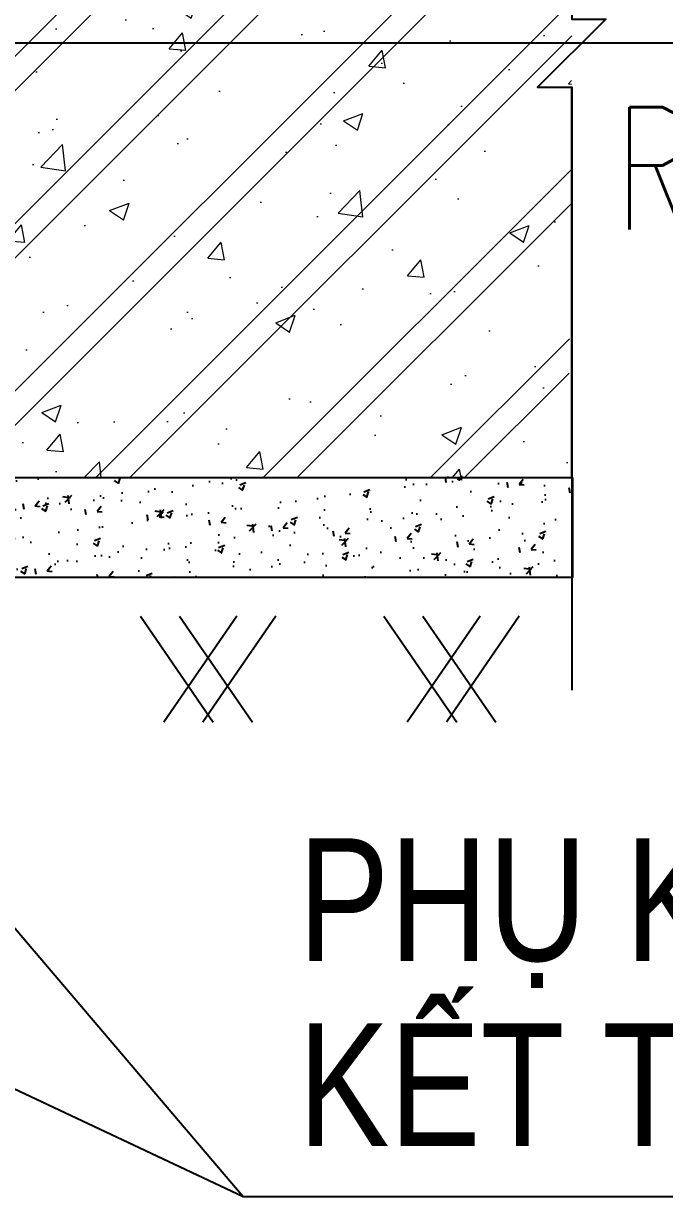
# Model space of a CAD drawing. Header units: millimetres. Extents: x 408913 to 1237273, y -191467 to -86666.
# Drawn here: x 850235 to 851386, y -171918 to -169812 of the extents above; entities that cross this region are included whole.
import ezdxf

# ---------------------------------------------------------------- set-up
doc = ezdxf.new("R2010")
doc.units = ezdxf.units.MM
doc.header["$LTSCALE"] = 35
doc.linetypes.add('HIDDEN2', pattern=[0.1875, 0.125, -0.0625])
for name, color, linetype in [('8', 8, 'Continuous'), ('bh', 7, 'Continuous'), ('ccu11-Dim', 8, 'Continuous'), ('Layer2', 167, 'HIDDEN2')]:
    doc.layers.add(name, color=color, linetype=linetype)
for name, color, linetype, lineweight in [('NDC_S_ENG TEXT', 2, 'Continuous', 9), ('NDC_S_HATCH MATERIAL', 8, 'Continuous', 13), ('NDC_S_VN TEXT', 7, 'Continuous', 9)]:
    doc.layers.add(name, color=color, linetype=linetype, lineweight=lineweight)
doc.styles.add('NDC_ARIAL', font='arial.ttf', dxfattribs={"width": 0.85})
doc.styles.add('NDC_ROMANS', font='romans.shx', dxfattribs={"width": 0.8})
doc.styles.add('texdim', font='vntimeh.shx', dxfattribs={"width": 0.75})
doc.dimstyles.new('40', dxfattribs={"dimscale": 40, "dimtxt": 1, "dimasz": 1, "dimexe": 0, "dimexo": 0, "dimgap": 0.3, "dimtad": 1, "dimdec": 0, "dimzin": 0, "dimdsep": 46, "dimtxsty": 'texdim', "dimblk": 'tick', "dimcen": 1, "dimclrd": 8, "dimclre": 8, "dimclrt": 3, "dimadec": 0, "dimazin": 0, "dimtfac": 1, "dimtdec": 0, "dimtix": 1, "dimtofl": 0, "dimtmove": 2, "dimatfit": 0, "dimldrblk": 'DOTSMALL', "dimfxl": 1, "dimtolj": 1, "dimtzin": 0, "dimlwe": -1, "dimarcsym": 0})

# ---------------------------------------------------------------- blocks, each defined once
blk = doc.blocks.new('tick')
at = {"layer": 'Layer2'}
for p, q in [((-0.5, -0.5), (0.5, 0.5)), ((-1, 0), (0.8, 0))]:
    blk.add_line(p, q, dxfattribs=at)
blk = doc.blocks.new('dat lap')
at = {"layer": 'ccu11-Dim', "color": 0, "ltscale": 0.3}
for p, q in [((-56.86, 34.99), (4.33, -54.13)), ((24.03, 34.99), (-37.17, -54.13)), ((-24.03, 34.99), (37.17, -54.13)), ((56.86, 34.99), (-4.33, -54.13))]:
    blk.add_line(p, q, dxfattribs=at)

msp = doc.modelspace()

# ---------------------------------------------------------------- hatches: boundary and pattern name
at = {"layer": 'bh'}
h = msp.add_hatch(dxfattribs=at)
h.set_pattern_fill('AR-CONC', color=8, scale=0.611111, style=0)
h.set_pattern_definition([(50, (-9507219.22, -505141.39), (111.3350755, -9.7405523), [11.6416667, -128.0583333]), (355, (-9507219.22, -505141.39), (-21.5376464, 116.756961), [9.3133333, -102.4470237]), (100.4514447, (-9507209.94, -505142.21), (89.7974288, 107.016404), [9.8938943, -108.8329273]), (46.1842, (-9507219.22, -505110.35), (165.6594139, -25.6925337), [17.4625, -192.0875]), (96.6355576, (-9507205.41, -505112.49), (145.0803041, 151.204854), [14.8408475, -163.2495383]), (351.1841512, (-9507219.22, -505110.35), (145.0803042, 151.204854), [13.96998, -153.6698362]), (21, (-9507203.7, -505118.11), (92.6532391, -62.4953989), [11.6416667, -128.0583333]), (326, (-9507203.7, -505118.11), (37.7679062, 112.5593126), [9.3133333, -102.4466667]), (71.451445, (-9507195.98, -505123.32), (130.4211451, 50.0639143), [9.8938943, -108.8327396]), (37.5, (-9507219.22, -505141.394), (1.88747976, 51.67252376), [0, -101.2048889, 0, -103.9988889, 0, -102.83472222]), (7.5, (-9507219.22, -505141.394), (40.8342382, 61.2214624), [0, -59.2948889, 0, -98.87655556, 0, -39.1936111]), (327.5, (-9507253.834, -505141.394), (82.86091927, -3.5008991), [0, -38.80555556, 0, -121.07333333, 0, -160.655]), (317.5, (-9507269.356, -505141.394), (90.5233886, 15.5384112), [0, -50.4472222, 0, -80.4051111, 0, -114.08833333])])
h.paths.add_polyline_path([(851220.6, -170626.9), (851220.6, -170806.7), (849417.1, -170806.7), (849417.1, -170626.9)])
at = {"layer": 'NDC_S_HATCH MATERIAL', "ltscale": 30}
h = msp.add_hatch(dxfattribs=at)
h.set_pattern_fill('BT-01', color=256, scale=50, pattern_type=2)
h.set_pattern_definition([(50, (620689.5, -205625.92), (358.6301, -31.37607), [37.5, -412.5]), (355, (620689.5, -205625.9), (-69.37567, 376.09607), [30, -330]), (100.4514, (620719.37, -205628.53), (289.2547, 344.71977), [31.8701, -350.57106]), (46.1842, (620689.5, -205525.9), (533.6205, -82.7595), [56.25, -618.75]), (96.6356, (620733.96, -205532.8), (467.3314, 487.0589), [47.8051, -525.8565]), (351.1842, (620689.5, -205525.9), (467.331, 487.0593), [45, -495]), (21, (620739.5, -205550.92), (298.45353, -201.30945), [37.5, -412.5]), (326, (620739.5, -205550.9), (121.65767, 362.575), [30, -330]), (71.4514, (620764.36, -205567.7), (420.1113, 161.26525), [31.8701, -350.57106]), (37.5, (620689.49, -205625.92), (6.07993, 166.44693), [0, -326, 0, -335, 0, -331.25]), (7.5, (620689.49, -205625.92), (131.53477, 197.20586), [0, -191, 0, -318.5, 0, -126.25]), (327.5, (620577.99, -205625.92), (266.91122, -11.277436), [0, -125, 0, -390, 0, -517.5]), (317.5, (620528, -205625.92), (291.59308, 50.0525), [0, -162.5, 0, -259, 0, -367.5]), (45, (620689.49, -205625.92), (-150.2602, 150.2602), []), (45, (620689.49, -205564.67), (-150.2602, 150.2602), [])])
h.paths.add_polyline_path([(845871.2, -170626.9), (847564.9, -170626.9), (847564.9, -170125.9), (849398.2, -170125.8), (849398.2, -170626.9), (851212.7, -170626.9), (851225, -169110), (845871.9, -169110)])

# ---------------------------------------------------------------- linework, layer by layer
at = {"color": 8}
msp.add_lwpolyline([(851218.9, -168982.9), (851218.9, -169803.7), (851280, -169803.7), (851157.8, -169926), (851218.9, -169926), (851218.9, -171009)], dxfattribs=at)
at = {"color": 3, "ltscale": 0.3}
msp.add_lwpolyline([(849398.2, -170626.9), (851218.9, -170626.9), (851218.9, -169926)], dxfattribs=at)
at = {"layer": 'ccu11-Dim', "color": 0}
msp.add_lwpolyline([(851220.6, -170626.9), (851220.6, -170806.7), (849417.1, -170806.7), (849417.1, -170626.9)], close=True, dxfattribs=at)

# ---------------------------------------------------------------- block references
at = {"layer": 'ccu11-Dim', "color": 0, "xscale": 2.138888888888888, "yscale": 2.138888888888888, "zscale": 2.138888888888888}
for p in [(850566.1, -170950.7), (851003.2, -170950.7)]:
    msp.add_blockref('dat lap', p, dxfattribs=at)

# ---------------------------------------------------------------- texts
at = {"layer": 'NDC_S_ENG TEXT', "style": 'NDC_ROMANS', "width": 0.7}
msp.add_text('RUBBER SWELLSTOP SIKA HYDROTITE CJ', height=220, dxfattribs=at).set_placement((851296.3, -170181.8))
at = {"layer": 'NDC_S_VN TEXT', "style": 'NDC_ARIAL', "width": 0.8}
for s, p in [('PHỤ KIỆN SIKAPROOF TAPE ', (850727.6, -171495.1)), ('KẾT THÚC MÀNG', (850727.6, -171827.6))]:
    msp.add_text(s, height=220, dxfattribs=at).set_placement(p)

# ---------------------------------------------------------------- leaders
at = {"color": 0}
for points, override in [([(849436.6, -170174.7), (850053.2, -169846.2), (856338.7, -169846.2)], {"dimasz": 1}), ([(847540.9, -170465.3), (850629, -171918.4), (854139.7, -171918.4)], {"dimasz": 1.5}), ([(849530.1, -170626.9), (850629, -171918.4), (852754.8, -171918.4)], {"dimasz": 1.5})]:
    msp.add_leader(points, dimstyle='40', override=override, dxfattribs=at)
at = {"layer": '8', "color": 8}
msp.add_leader([(848593.9, -170073.4), (849226.3, -168544.3), (853083.4, -168544.3)], dimstyle='40', override={"dimasz": 1}, dxfattribs=at)

doc.saveas('drawing.dxf')
